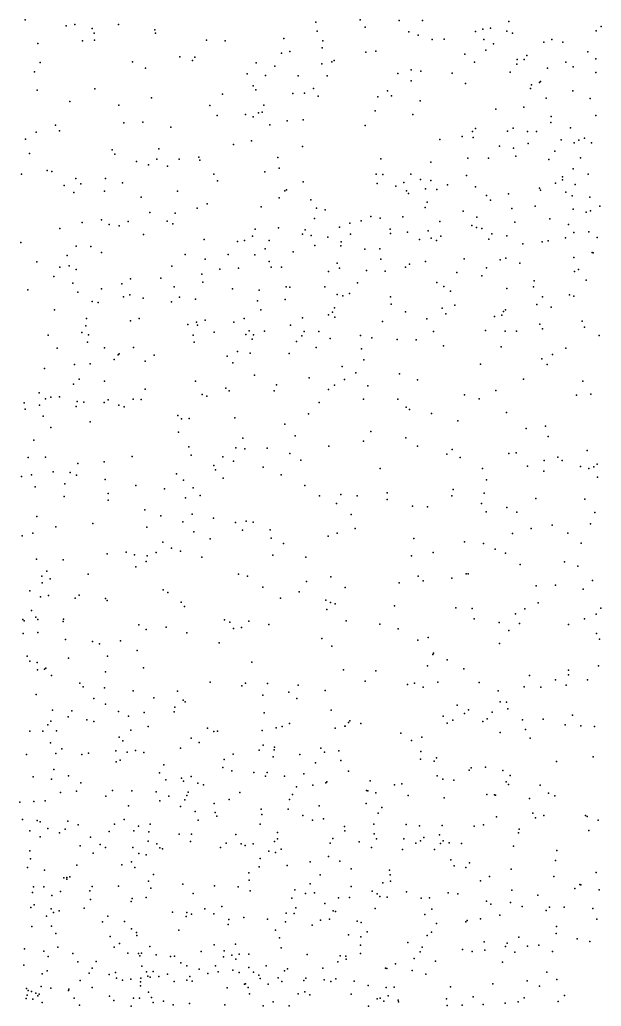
# Model space of a CAD drawing. Header units: metres. Extents: x -23.9 to 23.9, y -28.5 to 28.5.
# Drawn here: x -2.511 to -1.803, y -1.19 to 0.012 of the extents above; entities that cross this region are included whole.
import ezdxf

# ---------------------------------------------------------------- set-up
doc = ezdxf.new("R2010")
doc.units = ezdxf.units.M

msp = doc.modelspace()

# ---------------------------------------------------------------- linework, layer by layer
for p in [(-2.5043, 0.0118, 25.5189), (-2.4544, 0.0045, -11.4801), (-2.4439, 0.0059, 10.4759), (-2.4226, 0.0011, -5.3104), (-2.3906, 0.0059, 25.9005), (-2.1503, 0.0088, -25.3134), (-2.0964, 0.0118, 5.8514), (-2.0903, 0.0027, 23.9141), (-2.0489, 0.0109, 25.7758), (-2.0203, 0.0108, 5.4807), (-1.9468, 0.0004, -10.7071), (-1.9375, 0.0014, -5.2703), (-1.9153, 0.0098, 6.002), (-1.8026, 0.0034, -11.2966), (-2.4203, -0.0046, 27.0793), (-2.3462, -0.0007, 27.1294), (-2.3453, -0.0046, -11.5801), (-2.189, -0.011, 16.0121), (-2.1486, -0.0022, 25.3278), (-2.0368, -0.003, 5.9577), (-2.0256, -0.0072, -11.6362), (-1.9941, -0.012, -10.5881), (-1.9558, -0.0025, 25.5038), (-1.9175, -0.0021, 11.9233), (-1.9105, -0.0047, -10.8956), (-1.8087, -0.0016, 6.0402), (-2.4888, -0.0171, -10.3575), (-2.4342, -0.0139, 25.465), (-2.4196, -0.0132, -6.4028), (-2.2835, -0.0131, 25.8148), (-2.2608, -0.0139, 12.1417), (-2.1426, -0.0225, -10.4304), (-2.1417, -0.0138, 5.5454), (-2.0086, -0.0124, -6.4634), (-1.9457, -0.0122, 27.2347), (-1.9338, -0.0175, -11.5461), (-1.8725, -0.0156, -11.4839), (-1.863, -0.0123, -11.1427), (-1.8495, -0.0157, -11.4156), (-2.3159, -0.0335, 8.9826), (-2.2977, -0.0338, -5.2834), (-2.1919, -0.0289, 5.6629), (-2.182, -0.0267, 10.3504), (-2.0892, -0.0276, -11.6011), (-2.0772, -0.0266, 5.4422), (-1.9686, -0.0303, 6.0556), (-1.9431, -0.0251, -6.4355), (-1.8934, -0.0318, 10.5356), (-1.8191, -0.0274, 11.7462), (-1.8091, -0.036, -6.3662), (-2.4858, -0.0403, -24.0807), (-2.3735, -0.0394, -10.3432), (-2.3577, -0.0471, 25.3748), (-2.3006, -0.0378, -6.4343), (-2.2229, -0.0406, 23.9224), (-2.2003, -0.0447, 20.7323), (-2.143, -0.0419, 5.4789), (-2.1308, -0.0395, -5.2595), (-2.1277, -0.0379, -6.4628), (-1.9569, -0.04, 10.0251), (-1.9053, -0.0422, -11.0893), (-1.9049, -0.0367, -10.7642), (-1.8964, -0.0366, 6.0798), (-1.8682, -0.047, 11.8266), (-1.8459, -0.0398, 25.5801), (-1.837, -0.0456, 9.758), (-2.493, -0.0515, 13.4384), (-2.2339, -0.0541, 5.7254), (-2.2117, -0.0561, 25.3429), (-2.1717, -0.0566, -11.5937), (-2.1366, -0.0565, 5.9847), (-2.0503, -0.0537, 25.5305), (-2.034, -0.0492, -11.5276), (-2.0224, -0.0509, -10.5175), (-1.9841, -0.0531, 10.2549), (-1.9135, -0.0522, 23.9541), (-1.8092, -0.0526, 6.1135), (-2.2266, -0.0687, 27.166), (-2.1529, -0.0721, 25.4803), (-2.0343, -0.0628, 23.9206), (-1.9679, -0.066, 5.3103), (-1.8889, -0.0721, 25.9053), (-1.8876, -0.0674, -11.3041), (-1.8779, -0.0648, 9.8434), (-1.8764, -0.0636, 5.2946), (-2.4895, -0.074, -6.31), (-2.4192, -0.0724, 12.1449), (-2.3502, -0.0833, -6.3821), (-2.2639, -0.0788, 10.326), (-2.2233, -0.0737, 5.8787), (-2.1782, -0.0782, 12.0874), (-2.1641, -0.0775, 25.8529), (-2.1472, -0.0813, -11.5208), (-2.0748, -0.0821, 10.2064), (-2.0631, -0.0749, 5.3491), (-2.058, -0.0809, -6.4227), (-1.8697, -0.0838, 6.1529), (-1.8371, -0.075, -5.3665), (-1.8162, -0.084, -0.5579), (-2.4498, -0.0879, 25.8374), (-2.3902, -0.0923, -11.5472), (-2.2793, -0.0928, 5.6438), (-2.2136, -0.0924, 5.4773), (-2.0231, -0.0871, -11.4387), (-1.8968, -0.0946, -10.6643), (-2.2704, -0.105, 5.5426), (-2.2358, -0.1036, 25.414), (-2.2266, -0.1065, -10.3327), (-2.2201, -0.1017, -11.5377), (-2.2154, -0.1008, -6.4072), (-2.0779, -0.0992, 27.1964), (-2.032, -0.1036, -5.3186), (-1.9311, -0.0972, 10.1243), (-1.8637, -0.1059, -0.626), (-1.8092, -0.105, 27.1817), (-2.4672, -0.1167, 25.6146), (-2.3841, -0.1136, 10.3457), (-2.3608, -0.1131, 27.071), (-2.3268, -0.1189, -5.3552), (-2.2062, -0.1161, 5.4112), (-2.1853, -0.1112, 6.0232), (-2.1658, -0.1101, -5.3137), (-2.09, -0.1172, 25.888), (-1.864, -0.1132, 5.2303), (-1.8401, -0.12, 23.9773), (-2.4908, -0.1253, -6.2573), (-2.4625, -0.1237, 26.9786), (-1.972, -0.1304, -6.3737), (-1.9593, -0.1244, 11.9079), (-1.9587, -0.1317, -11.3158), (-1.9558, -0.1205, 27.1979), (-1.9169, -0.1238, -11.2393), (-1.9099, -0.1203, -0.4558), (-1.8926, -0.1243, 25.6791), (-1.8813, -0.1243, -0.3662), (-2.5037, -0.1338, 10.4029), (-2.2504, -0.1402, 5.9877), (-2.2287, -0.1356, -5.3408), (-2.1664, -0.1425, 25.5701), (-1.999, -0.1341, 10.2873), (-1.9266, -0.1421, -0.7039), (-1.8915, -0.139, -10.6014), (-1.8515, -0.1345, 9.8994), (-1.8354, -0.1381, 6.216), (-1.8299, -0.1348, -10.9605), (-1.8231, -0.1323, -10.8726), (-1.8146, -0.1381, -0.7969), (-2.4989, -0.151, -11.5021), (-2.3981, -0.1466, -10.2667), (-2.3949, -0.1521, -6.3095), (-2.3415, -0.1453, 5.701), (-2.2928, -0.1558, 27.102), (-2.1965, -0.1561, 5.3453), (-1.9094, -0.1448, 6.2118), (-1.9067, -0.1543, -6.3267), (-1.8593, -0.1481, -0.2776), (-2.3688, -0.1608, -5.4082), (-2.3539, -0.165, -11.5046), (-2.3438, -0.1579, 5.7744), (-2.331, -0.1667, 5.8761), (-2.3168, -0.1582, 25.8671), (-2.2914, -0.1592, -6.3507), (-2.0709, -0.1576, -6.3693), (-2.0103, -0.1616, -0.4814), (-1.9652, -0.1568, -5.3712), (-1.94, -0.1567, 25.9323), (-1.8666, -0.1585, -5.4214), (-1.8278, -0.1566, 5.1829), (-2.5088, -0.1765, -6.1793), (-2.4775, -0.1717, -5.5045), (-2.4719, -0.1731, -10.2558), (-2.2743, -0.1762, 5.4029), (-2.2122, -0.1733, 12.0563), (-2.1949, -0.169, -11.4619), (-2.0767, -0.1762, 6.1855), (-2.0685, -0.1769, -10.3747), (-2.0345, -0.1763, 27.168), (-1.9669, -0.1781, 25.7142), (-1.85, -0.1795, 10.0177), (-1.8367, -0.17, -11.0738), (-1.8186, -0.1763, -10.7434), (-2.4565, -0.19, 10.3388), (-2.4423, -0.1817, -6.2386), (-2.4365, -0.188, 25.7185), (-2.4065, -0.1815, 27.021), (-2.3857, -0.1867, 25.8104), (-2.2699, -0.1846, -10.2705), (-2.1656, -0.1858, -5.3767), (-2.0754, -0.1876, -5.3816), (-2.0527, -0.1909, -0.5832), (-2.0429, -0.1864, -11.3791), (-2.0228, -0.183, -0.3935), (-2.0103, -0.1842, 5.1987), (-1.9897, -0.1895, -0.7529), (-1.9556, -0.1919, -0.2651), (-1.8583, -0.1871, 11.6582), (-1.8497, -0.1831, -10.6502), (-1.8343, -0.1889, 17.5541), (-2.4451, -0.1988, 23.2284), (-2.4076, -0.197, 23.9624), (-2.3188, -0.197, 23.9308), (-2.188, -0.1966, 23.9077), (-2.1858, -0.1956, 27.1182), (-2.0398, -0.1967, -0.6845), (-2.0374, -0.1998, -6.3222), (-2.0166, -0.1941, 6.243), (-2.0027, -0.1951, -0.3212), (-1.9422, -0.2025, -5.4353), (-1.9156, -0.2001, 5.1654), (-1.8778, -0.1934, 6.2738), (-1.8766, -0.196, -0.8678), (-1.8456, -0.1981, -6.2341), (-1.8379, -0.2027, 25.7503), (-2.3628, -0.2043, -6.2581), (-2.2826, -0.2126, -6.2939), (-2.2168, -0.2163, 6.1118), (-2.195, -0.2051, 10.2477), (-2.1561, -0.2077, 25.6539), (-2.0147, -0.2103, 25.8789), (-1.9374, -0.2081, 11.8054), (-1.8832, -0.2154, -0.1739), (-1.8165, -0.2044, -25.0601), (-1.8044, -0.2151, -11.0216), (-2.3523, -0.2229, 5.9201), (-2.3215, -0.2238, 10.2653), (-2.2948, -0.2177, 25.5433), (-2.1492, -0.2179, 6.2265), (-2.139, -0.2196, 25.863), (-2.0832, -0.2279, -11.4264), (-2.0444, -0.2283, 6.5011), (-2.0169, -0.2171, 16.7624), (-1.9706, -0.2213, 6.4956), (-1.9117, -0.2182, 25.865), (-1.8368, -0.2191, 27.1255), (-1.8208, -0.2225, -0.1295), (-1.8158, -0.2209, 6.2951), (-2.4348, -0.2352, 12.0642), (-2.4112, -0.2319, -5.5302), (-2.4017, -0.2375, -6.189), (-2.3898, -0.2393, 5.5681), (-2.3789, -0.234, -10.2367), (-2.3314, -0.2335, 5.4312), (-2.3242, -0.2367, 6.0076), (-2.1519, -0.2303, -6.296), (-2.1086, -0.2362, -0.6259), (-2.0948, -0.2333, 25.7312), (-2.0717, -0.2301, -0.3538), (-1.9991, -0.2339, 6.311), (-1.9602, -0.2388, -6.2452), (-1.9541, -0.2288, 6.3935), (-1.9078, -0.2348, 6.5515), (-1.8654, -0.2308, -5.5203), (-1.8423, -0.2376, 6.5119), (-2.462, -0.2423, -10.2304), (-2.3602, -0.2498, 25.7101), (-2.2272, -0.252, -6.2492), (-2.224, -0.2432, 25.7357), (-2.1957, -0.2418, 5.2587), (-2.1666, -0.2496, 11.9823), (-2.163, -0.2443, -5.4481), (-2.1558, -0.251, 6.2957), (-2.1215, -0.241, 6.4035), (-2.1079, -0.2494, 27.1063), (-2.0595, -0.2433, 6.6183), (-2.0594, -0.2485, -0.7761), (-2.0387, -0.2469, -5.4644), (-2.0133, -0.2455, 11.8591), (-1.998, -0.2517, -0.8664), (-1.9547, -0.2412, -11.3295), (-1.9481, -0.2423, -10.448), (-1.9358, -0.249, -5.5052), (-1.9175, -0.2515, 6.6501), (-1.8359, -0.2474, -10.6195), (-1.8176, -0.2467, -11.1004), (-2.5096, -0.2595, -5.7687), (-2.442, -0.264, -11.5483), (-2.4243, -0.2643, -5.604), (-2.286, -0.2558, -10.24), (-2.2455, -0.2585, 18.2569), (-2.237, -0.2573, 25.618), (-2.207, -0.2571, 6.1814), (-2.1513, -0.2634, -0.4992), (-2.1354, -0.2532, 5.2045), (-2.1198, -0.2635, 6.6581), (-2.1195, -0.2589, -10.3043), (-2.0241, -0.2559, -10.3724), (-2.0098, -0.2542, 6.6679), (-2.0034, -0.2573, 27.1161), (-1.9395, -0.2555, -0.9144), (-1.8981, -0.2613, -11.2627), (-1.8747, -0.2586, 11.6037), (-1.8673, -0.2577, -0.9609), (-1.8461, -0.254, 5.1177), (-1.8077, -0.2534, -10.6893), (-2.453, -0.2755, -6.0492), (-2.4111, -0.2717, -6.1129), (-2.3095, -0.2741, 5.3499), (-2.2569, -0.2741, 5.2876), (-2.2244, -0.2745, 6.2934), (-2.2118, -0.2671, 6.5075), (-2.178, -0.2711, -11.4963), (-2.0906, -0.2675, -6.2384), (-2.0723, -0.2671, -22.0168), (-1.8138, -0.2717, 6.6643), (-1.8126, -0.2723, -5.6591), (-2.4899, -0.2832, 26.9923), (-2.4508, -0.2879, -5.699), (-2.3254, -0.2883, 12.0112), (-2.2848, -0.2798, -5.5248), (-2.207, -0.2829, 25.809), (-2.1243, -0.2847, -0.7501), (-2.0712, -0.28, 10.221), (-2.0361, -0.2861, 25.7873), (-2.0167, -0.2828, -6.2012), (-1.9694, -0.2794, 6.7468), (-1.9259, -0.2807, 5.1106), (-1.919, -0.2787, -6.1634), (-1.9019, -0.2849, -0.0889), (-1.8359, -0.278, -11.1799), (-2.4619, -0.2895, -5.9754), (-2.4419, -0.2924, 5.6807), (-2.289, -0.2982, 6.528), (-2.2671, -0.2922, 6.3862), (-2.2442, -0.2908, 6.6098), (-2.2046, -0.2894, 27.0583), (-2.192, -0.2897, 6.6669), (-2.1347, -0.2949, -5.5147), (-2.1214, -0.2909, 23.8917), (-2.0887, -0.2935, -11.4571), (-2.0657, -0.2945, -5.527), (-2.041, -0.2896, 5.1374), (-1.9786, -0.296, 10.2254), (-1.9481, -0.3001, 25.8038), (-1.9424, -0.2904, -5.5636), (-1.8352, -0.2947, 11.5083), (-1.8304, -0.2924, 6.7365), (-2.4693, -0.3011, 12.0135), (-2.4461, -0.3092, 5.7736), (-2.3865, -0.31, -5.68), (-2.3759, -0.304, 6.0013), (-2.339, -0.3031, -6.1081), (-2.2879, -0.3077, 6.1314), (-2.0996, -0.3086, -6.1801), (-2.003, -0.3083, 6.8034), (-1.8843, -0.3062, -1.0087), (-1.821, -0.3056, -5.761), (-2.5009, -0.3173, 10.3213), (-2.4399, -0.3202, 5.8569), (-2.4114, -0.3158, -10.207), (-2.3767, -0.3233, 5.4007), (-2.3227, -0.3135, 6.4586), (-2.2517, -0.3158, -6.139), (-2.2191, -0.3177, 11.9516), (-2.1865, -0.3137, -0.6504), (-2.1817, -0.3138, 6.7417), (-2.1393, -0.3135, -0.2861), (-2.1243, -0.3227, 11.8861), (-2.1094, -0.3216, 5.148), (-1.9943, -0.3133, -0.1145), (-1.9864, -0.3187, -0.9643), (-1.9176, -0.3156, -10.4505), (-1.885, -0.3137, 10.2554), (-1.8414, -0.3231, -10.558), (-2.4227, -0.3314, -11.5648), (-2.4152, -0.3328, 10.2665), (-2.3843, -0.3257, -5.9743), (-2.3606, -0.3273, 23.9358), (-2.3261, -0.3317, 6.3492), (-2.3164, -0.326, 6.5982), (-2.2968, -0.3285, 6.2532), (-2.2211, -0.3308, -5.614), (-2.1874, -0.3289, 5.1942), (-2.1173, -0.3245, 6.8029), (-2.0593, -0.3258, -5.5942), (-2.0583, -0.3348, -10.324), (-1.9808, -0.3357, -5.6483), (-1.881, -0.335, -5.9046), (-1.8742, -0.3257, -0.0378), (-1.8362, -0.3249, 25.9278), (-2.4685, -0.3415, 23.9844), (-2.217, -0.3416, -0.5759), (-2.1349, -0.3475, 10.5483), (-2.13, -0.3446, -11.4956), (-2.1275, -0.3391, -0.222), (-2.0409, -0.344, -6.0703), (-1.9963, -0.3394, -11.402), (-1.9919, -0.3463, 5.0911), (-1.9238, -0.3481, -11.3338), (-1.9216, -0.3437, -5.7689), (-1.9193, -0.3415, 23.9313), (-1.8638, -0.3383, 5.0755), (-2.4294, -0.3521, 5.4984), (-2.376, -0.3548, 6.4299), (-2.3654, -0.3522, 6.5426), (-2.3061, -0.3594, 14.0563), (-2.2954, -0.3566, 27.0541), (-2.2942, -0.3602, -5.7701), (-2.2848, -0.354, -10.2171), (-2.2502, -0.3565, 6.7761), (-2.2374, -0.3521, -6.042), (-2.1812, -0.3601, -10.2527), (-2.1664, -0.3515, -0.7824), (-2.127, -0.3505, -6.0799), (-2.069, -0.3556, -0.1469), (-2.0152, -0.3525, 11.6958), (-1.9326, -0.3497, 11.5997), (-1.8774, -0.3589, -10.4989), (-1.826, -0.3555, -11.195), (-2.476, -0.3724, -10.2025), (-2.4353, -0.369, 27.0419), (-2.4303, -0.3612, 17.8549), (-2.4272, -0.372, 5.9441), (-2.2995, -0.3725, 22.2751), (-2.2741, -0.3687, -5.9196), (-2.2354, -0.3717, 19.9126), (-2.2312, -0.3673, -0.4645), (-2.2262, -0.3722, -5.7846), (-2.2128, -0.3677, -0.7006), (-2.1645, -0.368, 6.8427), (-2.1467, -0.3679, -5.6953), (-2.0069, -0.3679, -5.9455), (-1.9437, -0.3668, -10.4101), (-1.9198, -0.3674, -1.038), (-1.9057, -0.3676, 6.8782), (-1.8741, -0.3648, -11.2663), (-1.8231, -0.3626, 6.8523), (-2.4283, -0.3809, -23.0781), (-2.2985, -0.3808, 5.2591), (-2.2279, -0.3774, -0.3938), (-2.1739, -0.3803, 23.9024), (-2.1672, -0.3733, -5.9862), (-2.1326, -0.3766, -0.8756), (-2.096, -0.3728, -5.9916), (-2.0822, -0.3758, -5.7713), (-2.0511, -0.3778, 27.0797), (-2.028, -0.378, 10.2089), (-1.8053, -0.3729, -10.622), (-2.4652, -0.3884, 5.5678), (-2.4075, -0.388, 6.3535), (-2.3909, -0.3962, -11.5685), (-2.3896, -0.395, -10.2005), (-2.3723, -0.3873, 5.3569), (-2.2458, -0.3924, -11.5427), (-2.2302, -0.3945, 10.2067), (-2.1825, -0.3948, 11.8243), (-2.1499, -0.3875, -5.8446), (-2.0947, -0.3889, 6.8997), (-1.9947, -0.3854, 6.9157), (-1.9246, -0.3866, -0.0155), (-1.862, -0.3958, 0.0171), (-1.8458, -0.3882, 11.5191), (-2.444, -0.4083, 11.894), (-2.425, -0.4074, 6.6266), (-2.3959, -0.4022, 6.0919), (-2.3579, -0.4039, 6.7305), (-2.3469, -0.3966, 11.894), (-2.2582, -0.3982, 23.914), (-2.2511, -0.406, 6.8443), (-2.0917, -0.4024, 23.9046), (-1.9497, -0.4078, -11.3707), (-1.875, -0.4011, -1.0811), (-1.8684, -0.408, 23.9572), (-2.4806, -0.4129, 5.7926), (-2.1181, -0.4106, -0.141), (-2.1015, -0.4184, -0.949), (-2.0482, -0.4196, -0.0659), (-2.4452, -0.4321, 5.4605), (-2.4384, -0.4261, 6.2944), (-2.4076, -0.4284, 6.2235), (-2.2968, -0.4286, -10.2072), (-2.225, -0.4213, 5.1818), (-2.1583, -0.4246, 6.9257), (-2.1153, -0.4266, 10.1936), (-2.0262, -0.4267, -20.886), (-1.8972, -0.4261, -10.4566), (-1.8249, -0.4283, 6.9409), (-2.4873, -0.4425, 6.4681), (-2.358, -0.4383, 27.0756), (-2.2887, -0.4446, -0.4975), (-2.2599, -0.4369, -0.3618), (-2.2556, -0.4404, 27.0817), (-2.2009, -0.4402, 11.7507), (-2.1981, -0.4331, -0.8426), (-2.1348, -0.4385, 27.0715), (-2.1276, -0.4333, 11.6917), (-2.0868, -0.4343, 6.9543), (-1.9309, -0.44, 19.3459), (-1.8155, -0.4441, 0.067), (-2.5053, -0.455, 10.3043), (-2.4796, -0.45, 24.0078), (-2.4728, -0.4481, 18.4622), (-2.4623, -0.4477, -11.5763), (-2.4408, -0.4533, 5.9903), (-2.4328, -0.4539, 6.7182), (-2.4079, -0.4546, 6.1399), (-2.4032, -0.4511, 5.3638), (-2.3728, -0.4504, 10.2376), (-2.363, -0.4509, 5.3065), (-2.2831, -0.4468, -0.625), (-2.1463, -0.4545, 20.5089), (-2.0923, -0.4504, -24.2886), (-2.0504, -0.4503, -11.456), (-1.9691, -0.445, 23.9257), (-1.9512, -0.4498, 0.0184), (-1.8327, -0.4456, -10.5451), (-2.5043, -0.4626, 5.7254), (-2.4869, -0.4575, 6.5749), (-2.4419, -0.4593, 27.0712), (-2.39, -0.4579, 6.7891), (-2.3838, -0.4596, 11.8106), (-2.159, -0.4684, 5.1194), (-2.04, -0.4603, 27.0411), (-2.0361, -0.463, 11.5923), (-2.0092, -0.4678, 6.9959), (-1.9181, -0.4665, 6.9904), (-2.4821, -0.4709, 11.7885), (-2.4249, -0.4778, -10.1921), (-2.3183, -0.4703, 6.8733), (-2.3137, -0.4742, -11.5646), (-2.3043, -0.474, 5.2265), (-2.2489, -0.4732, -0.7811), (-1.9771, -0.4769, -1.0865), (-2.4731, -0.4849, 5.5047), (-2.3176, -0.4905, 23.9478), (-2.1881, -0.4807, 23.9211), (-2.0833, -0.4899, 23.9233), (-1.8941, -0.486, -11.3081), (-1.8705, -0.4831, 9.708), (-2.4936, -0.5004, 11.7013), (-2.2391, -0.4977, 6.9526), (-2.1755, -0.495, -11.521), (-2.0921, -0.5015, -10.2893), (-2.0405, -0.4975, -1.0505), (-1.8673, -0.496, -10.5013), (-2.3047, -0.5086, -0.4183), (-2.2478, -0.5096, -10.2241), (-2.2365, -0.5107, 11.6272), (-2.2096, -0.5102, 5.1486), (-2.1817, -0.5164, -0.1411), (-2.1344, -0.5075, -0.0826), (-2.0264, -0.5076, 5.058), (-1.9841, -0.5115, -10.366), (-1.9153, -0.5165, -1.1279), (-1.9062, -0.5156, 5.0322), (-1.8199, -0.5128, 24.0058), (-2.5005, -0.5215, 5.5993), (-2.4794, -0.5211, 6.2106), (-2.4401, -0.5287, -26.7704), (-2.4079, -0.5267, 5.3527), (-2.3739, -0.5203, 6.8677), (-2.3022, -0.5188, -0.6894), (-2.2634, -0.5207, -0.2724), (-2.2505, -0.5261, -0.8301), (-2.1683, -0.5248, 7.0026), (-1.9908, -0.5175, -23.2903), (-1.9744, -0.5214, -11.393), (-1.872, -0.525, 7.0246), (-1.8554, -0.5209, 23.5075), (-1.8504, -0.5252, -11.2373), (-2.4699, -0.539, -10.2015), (-2.4492, -0.5397, 10.4576), (-2.2744, -0.5313, -27.9007), (-2.2722, -0.5366, -11.5501), (-2.2145, -0.5332, 27.0914), (-2.0717, -0.5347, 7.0335), (-1.9474, -0.5348, 0.0567), (-1.8926, -0.532, 11.5242), (-1.8725, -0.5382, 18.84), (-1.8277, -0.5323, -10.5658), (-1.8179, -0.5347, 5.022), (-1.8115, -0.5329, -1.1689), (-1.8074, -0.5297, 0.1027), (-2.5086, -0.5445, 11.5383), (-2.4965, -0.5426, 5.8651), (-2.4415, -0.543, 6.8205), (-2.4068, -0.5484, 11.5975), (-2.3199, -0.5415, -0.6184), (-2.3115, -0.549, 5.2227), (-2.2629, -0.5466, 10.2135), (-2.1926, -0.5425, -0.9253), (-1.9425, -0.5486, 7.0513), (-1.807, -0.5454, 22.3774), (-2.4922, -0.5572, -11.5627), (-2.456, -0.5537, 5.4333), (-2.3693, -0.5557, -11.5616), (-2.3347, -0.5597, -0.5454), (-2.2996, -0.5583, 11.5906), (-2.1638, -0.5554, -10.2592), (-2.0634, -0.5643, -1.0624), (-1.9829, -0.5604, 11.5534), (-1.9454, -0.5647, -10.4111), (-2.4567, -0.5689, 6.033), (-2.4033, -0.5654, 10.2605), (-2.403, -0.5736, -10.2053), (-2.3091, -0.5704, 23.9733), (-2.291, -0.5676, -10.2174), (-2.1458, -0.5683, 5.0965), (-2.1198, -0.5667, -11.4893), (-2.0997, -0.5683, -0.0273), (-2.0635, -0.5725, -10.3195), (-1.9844, -0.568, 10.2177), (-1.8823, -0.5715, 24.0023), (-1.8228, -0.5721, 10.2751), (-2.3586, -0.585, 9.6192), (-2.1249, -0.5775, 23.9492), (-2.0324, -0.5807, 0.0252), (-2.0144, -0.5814, 5.0453), (-1.9484, -0.5775, 10.1518), (-1.9426, -0.5876, 5.0281), (-1.9178, -0.5824, -1.1523), (-1.9055, -0.5879, 0.093), (-1.8104, -0.5884, 26.9173), (-2.49, -0.5933, 24.0734), (-2.3391, -0.5923, -0.4589), (-2.3123, -0.5998, -11.5501), (-2.3008, -0.5903, -0.3005), (-2.275, -0.5955, 5.1819), (-2.2481, -0.6007, -0.1855), (-2.2349, -0.5989, 7.0272), (-2.2266, -0.6002, -11.5266), (-2.1071, -0.591, 27.0801), (-2.4669, -0.6058, 5.9702), (-2.4216, -0.602, 6.9016), (-2.3559, -0.6065, 17.0165), (-2.2988, -0.6118, 22.7191), (-2.2395, -0.6098, 20.1779), (-2.2059, -0.6094, -0.9454), (-2.1025, -0.608, 10.2087), (-1.8878, -0.608, -11.2735), (-1.8624, -0.6038, 7.0781), (-1.8158, -0.6024, 11.4846), (-2.5077, -0.6167, 5.5724), (-2.495, -0.6137, 11.4478), (-2.3367, -0.6246, -0.3776), (-2.2787, -0.6205, -0.8436), (-2.2048, -0.6199, -0.1166), (-2.1352, -0.6174, -10.2793), (-2.1242, -0.6138, 11.5607), (-2.0308, -0.6202, 7.093), (-1.9693, -0.6241, 23.9927), (-1.9109, -0.6141, 14.2254), (-1.8434, -0.6136, -20.2738), (-2.3811, -0.6369, 27.0936), (-2.3258, -0.6317, 6.9933), (-2.3151, -0.6355, -0.7523), (-2.1894, -0.6263, 5.1002), (-1.946, -0.626, 27.0151), (-1.9318, -0.6332, 10.2484), (-1.8272, -0.6258, -10.6007), (-2.4905, -0.6453, 6.8415), (-2.4578, -0.646, 5.3525), (-2.4043, -0.6386, 5.2813), (-2.3711, -0.6401, 14.2696), (-2.357, -0.6483, -0.5256), (-2.3555, -0.6412, 5.2205), (-2.3445, -0.6373, -0.6385), (-2.289, -0.643, -0.2373), (-2.2027, -0.6406, 27.095), (-2.1623, -0.6429, -11.4901), (-2.0337, -0.6414, 27.0527), (-2.0073, -0.637, 0.0584), (-1.9192, -0.6379, 15.5016), (-1.8473, -0.6484, 0.1259), (-2.4776, -0.6599, -11.5405), (-2.3693, -0.6548, -11.5395), (-1.9015, -0.6517, -1.1727), (-1.8313, -0.6538, -1.1977), (-2.484, -0.6661, -5.3901), (-2.4737, -0.6691, 5.9322), (-2.4275, -0.6637, 10.2965), (-2.2444, -0.6635, 7.0527), (-2.2336, -0.6658, -10.261), (-2.1616, -0.6726, -0.0534), (-2.132, -0.6669, -1.041), (-2.0255, -0.6658, -11.3937), (-2.0194, -0.6718, 10.2405), (-1.9847, -0.6686, 7.1155), (-1.967, -0.6632, 5.028), (-1.9646, -0.6632, 10.7984), (-1.8131, -0.6714, 5.0213), (-2.4986, -0.6839, -5.235), (-2.4833, -0.6742, 27.0664), (-2.336, -0.6825, -10.2429), (-2.2148, -0.6795, 18.8746), (-2.1144, -0.68, 5.03), (-2.0488, -0.6742, 24.0135), (-1.882, -0.6777, -11.2248), (-1.8582, -0.6768, 24.0764), (-1.8246, -0.682, -11.1048), (-2.4857, -0.6912, 6.0532), (-2.4758, -0.6897, -5.4751), (-2.4433, -0.6926, 24.1071), (-2.4386, -0.6893, 5.223), (-2.4065, -0.6933, 11.4687), (-2.4044, -0.6955, 5.1471), (-2.3305, -0.6859, 5.1312), (-2.1934, -0.6927, 5.0392), (-2.1707, -0.6852, 10.2368), (-2.1381, -0.6952, 27.0815), (-2.4965, -0.7079, 5.8409), (-2.3141, -0.6978, -0.2892), (-2.3103, -0.7029, -11.5155), (-2.1367, -0.7066, 11.5283), (-2.1325, -0.698, -11.4554), (-2.1265, -0.6995, -10.3178), (-2.0543, -0.7021, -1.1006), (-1.9798, -0.7047, 27.0259), (-1.96, -0.7055, 24.0535), (-1.8956, -0.7056, -10.5409), (-1.8795, -0.6986, 10.2926), (-1.8033, -0.705, -10.7756), (-2.507, -0.7186, 5.3058), (-2.5055, -0.7205, -5.1556), (-2.4912, -0.716, 6.883), (-2.4889, -0.7187, 5.1682), (-2.4576, -0.7185, -5.3209), (-2.2614, -0.719, 24.0519), (-2.2317, -0.7209, -0.1339), (-2.1133, -0.7205, -0.0035), (-1.9575, -0.718, -11.305), (-1.9071, -0.712, 7.1231), (-1.8231, -0.7178, 11.4442), (-1.8089, -0.7122, -11.0187), (-2.458, -0.7214, -10.2475), (-2.3656, -0.7254, -0.5259), (-2.3568, -0.731, -0.442), (-2.3325, -0.7282, 5.0086), (-2.2551, -0.7219, -0.8984), (-2.2505, -0.7298, -11.4906), (-2.2406, -0.7286, 5), (-2.2076, -0.7247, 7.0909), (-2.0724, -0.7245, -10.3668), (-2.05, -0.7301, 11.5111), (-1.9271, -0.7226, -1.172), (-1.9153, -0.7321, 26.9783), (-1.9021, -0.7238, 5.0282), (-1.8424, -0.7248, -10.6625), (-2.5067, -0.7359, 5.0944), (-2.4888, -0.7345, 10.7628), (-2.4549, -0.743, -5.5674), (-2.3882, -0.7447, 27.0805), (-2.3072, -0.7352, -0.8083), (-2.1429, -0.7419, -1.041), (-2.0261, -0.744, 5.0162), (-2.0135, -0.7406, 0.0691), (-1.8084, -0.7358, -10.9446), (-1.8048, -0.7426, -1.221), (-2.4223, -0.7454, 10.3278), (-2.4135, -0.7485, 4.9805), (-2.3676, -0.7566, -10.2655), (-2.2679, -0.7473, 27.0904), (-2.1307, -0.7511, 4.9613), (-1.9265, -0.748, 11.4752), (-2.5016, -0.7635, 5.7475), (-2.4516, -0.7657, 25.6392), (-2.4041, -0.7633, -11.5048), (-2.0076, -0.7615, -10.4314), (-2.0068, -0.7596, -11.3379), (-1.9902, -0.7678, -27.21), (-2.4984, -0.7697, -5.7114), (-2.4896, -0.7711, 11.3824), (-2.489, -0.7801, 10.3926), (-2.4807, -0.7791, -11.494), (-2.479, -0.7782, 24.2269), (-2.3599, -0.7777, -0.6101), (-2.228, -0.7707, 11.4925), (-2.1166, -0.7802, 24.0834), (-2.0141, -0.7751, 10.2822), (-1.9698, -0.7789, 7.1495), (-1.8423, -0.7804, 10.347), (-1.806, -0.7753, 26.8851), (-2.472, -0.787, 6.9376), (-2.4062, -0.7825, 11.4261), (-2.0772, -0.7812, -1.0903), (-1.8901, -0.7869, -11.1425), (-1.8582, -0.7924, -11.0553), (-1.8423, -0.7861, -10.7586), (-1.8193, -0.7924, 0.1442), (-2.4376, -0.7964, 4.9011), (-2.4337, -0.8007, -5.2228), (-2.4076, -0.8021, -5.4289), (-2.2789, -0.7952, 4.8709), (-2.2403, -0.7994, -0.1458), (-2.2358, -0.7965, -10.3217), (-2.2091, -0.7969, -11.4359), (-2.1717, -0.7987, -0.0561), (-2.0901, -0.7939, -10.3937), (-2.0384, -0.7979, 7.1459), (-2.0302, -0.7963, 27.0246), (-2.0195, -0.801, 24.1185), (-2.0015, -0.7951, 4.9727), (-1.9514, -0.7954, -11.2371), (-1.8964, -0.8007, -1.1827), (-1.8763, -0.8013, -10.6845), (-1.8452, -0.7987, -10.9683), (-2.4907, -0.8103, 5.9417), (-2.4206, -0.8151, 6.9886), (-2.3728, -0.8055, 24.1834), (-2.3475, -0.8143, -0.3823), (-2.3187, -0.8059, -10.3036), (-2.3118, -0.8171, 14.6547), (-2.2148, -0.8108, 24.1242), (-2.1832, -0.8073, -0.9968), (-2.1733, -0.8151, 27.059), (-2.1388, -0.8054, -11.3999), (-1.928, -0.8058, 24.1603), (-2.4063, -0.8219, -10.3021), (-2.3221, -0.8257, 10.3385), (-2.3094, -0.8189, 7.0669), (-1.978, -0.8231, -1.1511), (-1.9642, -0.829, 0.6937), (-1.9256, -0.819, -10.598), (-1.9179, -0.8196, 0.1097), (-1.9164, -0.8274, 5.0078), (-2.4707, -0.8292, 24.2934), (-2.4517, -0.8373, 3.6488), (-2.4473, -0.8299, 3.7494), (-2.4292, -0.841, 10.3953), (-2.3905, -0.8308, 4.8413), (-2.3784, -0.8366, 3.6961), (-2.3592, -0.832, -0.5615), (-2.3226, -0.8314, -0.7499), (-2.213, -0.8326, 10.3171), (-2.1316, -0.8293, -1.0452), (-1.9953, -0.8364, 9.8722), (-1.9692, -0.8332, 11.4369), (-1.9415, -0.8396, 0.7647), (-1.9353, -0.8316, -11.1723), (-1.8987, -0.841, 10.3665), (-1.8734, -0.8401, -10.8044), (-1.8375, -0.8352, 5.0158), (-2.4767, -0.8472, -10.3214), (-2.4731, -0.8425, 5.8395), (-2.4207, -0.8431, 3.8636), (-2.3543, -0.8493, -0.4767), (-2.2822, -0.851, 3.7923), (-2.1987, -0.8507, -10.3755), (-2.1912, -0.8491, 11.4433), (-2.1824, -0.8453, 4.8192), (-2.1266, -0.8513, -0.0201), (-2.1148, -0.8489, 10.3191), (-2.1145, -0.8486, 0.624), (-2.1103, -0.8443, 4.8437), (-2.1087, -0.8424, 7.143), (-2.0952, -0.8455, 0.7386), (-1.9904, -0.8449, 4.9141), (-1.9835, -0.8414, 0.5557), (-1.9467, -0.8431, 26.9625), (-1.8949, -0.8528, 0.5354), (-1.8467, -0.847, 0.7357), (-1.8274, -0.8482, 11.3656), (-1.8109, -0.849, 24.3074), (-2.4985, -0.855, 6.0207), (-2.4826, -0.8548, 4.8438), (-2.466, -0.8544, 27.0291), (-2.3896, -0.8622, 24.2724), (-2.3757, -0.8536, 3.568), (-2.3022, -0.8632, 4.782), (-2.2743, -0.8554, 11.4267), (-2.2698, -0.8548, 3.6727), (-2.2157, -0.8539, 7.1122), (-2.0466, -0.8571, 24.1888), (-2.021, -0.8622, -10.5187), (-1.9259, -0.8565, 0.8571), (-1.8892, -0.8632, -10.9617), (-2.4732, -0.869, -11.4326), (-2.4596, -0.8765, 3.9682), (-2.3854, -0.8666, -5.3761), (-2.3151, -0.8756, 3.9338), (-2.2923, -0.8686, -0.8226), (-2.2142, -0.8717, -0.9421), (-2.2004, -0.8743, 0.7429), (-2.1442, -0.8757, 0.5043), (-2.0338, -0.8663, 4.8588), (-2.5026, -0.8832, 6.9189), (-2.4669, -0.8821, 10.4595), (-2.4351, -0.8831, -5.6717), (-2.4272, -0.8816, -5.1603), (-2.3937, -0.8787, -5.2667), (-2.3798, -0.8802, 3.9684), (-2.37, -0.8782, 11.372), (-2.3596, -0.8809, 3.4955), (-2.2508, -0.8828, 27.0442), (-2.2192, -0.8778, 3.8318), (-2.2022, -0.886, 3.6095), (-2.2009, -0.8775, 3.6852), (-2.1696, -0.8831, -0.9992), (-2.1397, -0.8805, 0.8838), (-2.122, -0.8788, -11.3345), (-2.0227, -0.889, -1.1127), (-2.0225, -0.8795, 26.988), (-2.0033, -0.8873, 0.0609), (-1.8124, -0.8859, 7.1404), (-2.3935, -0.8922, 4.7665), (-2.3886, -0.8902, -5.5332), (-2.3354, -0.8959, 10.3941), (-2.2633, -0.8992, 0.6056), (-2.2617, -0.8895, 3.5188), (-2.1505, -0.8933, 27.0284), (-2.1199, -0.8906, 4.7793), (-2.0059, -0.8914, 0.9651), (-1.961, -0.8993, -10.6515), (-1.9435, -0.8986, -11.0799), (-1.8573, -0.8919, -1.1859), (-2.4946, -0.9105, -5.02), (-2.4691, -0.9016, 5.9308), (-2.4516, -0.9091, 3.4073), (-2.3404, -0.9056, -11.3986), (-2.3136, -0.912, -0.748), (-2.3022, -0.9102, 24.2965), (-2.2524, -0.9033, -0.1847), (-2.2259, -0.9052, -11.3651), (-2.2114, -0.9095, 0.4767), (-2.2094, -0.9052, 0.8835), (-2.1882, -0.9095, 4.747), (-2.165, -0.9067, -10.4333), (-2.1103, -0.9036, 0.4059), (-2.0026, -0.9092, -11.1818), (-1.9955, -0.9132, 24.28), (-1.9635, -0.9025, 7.1627), (-1.9223, -0.9027, 0.3833), (-1.9137, -0.9089, -10.9112), (-2.4722, -0.9134, 5.7993), (-2.4362, -0.9179, 5.8671), (-2.3327, -0.914, 4.7359), (-2.3113, -0.9158, 0.6646), (-2.2941, -0.9182, -10.3872), (-2.2869, -0.9203, 4.0419), (-2.1736, -0.9228, -0.08), (-2.1539, -0.9207, 3.5418), (-2.1379, -0.9176, 10.3668), (-2.1367, -0.9165, 11.4032), (-2.0841, -0.9155, -1.0653), (-2.0544, -0.9203, 0.3578), (-2.0454, -0.919, 7.1576), (-1.982, -0.9144, 25.8001), (-1.9185, -0.9167, 24.3543), (-1.9154, -0.9197, 10.4188), (-1.8769, -0.9206, 1.0071), (-2.4611, -0.9294, 24.4374), (-2.4415, -0.9277, 6.9845), (-2.4059, -0.9341, -5.6272), (-2.398, -0.927, 4.0743), (-2.3741, -0.9274, -10.3847), (-2.3445, -0.9285, 9.8396), (-2.3293, -0.934, 0.7441), (-2.3072, -0.933, -0.3195), (-2.3056, -0.9292, 3.4008), (-2.2426, -0.9296, 7.1077), (-2.1788, -0.9318, 25.7839), (-2.0884, -0.9271, 3.7029), (-2.0869, -0.9275, -11.2456), (-2.0772, -0.9299, 1.0215), (-2.0376, -0.933, 10.395), (-1.994, -0.9359, 11.3645), (-1.9418, -0.932, -10.8145), (-1.9326, -0.9324, 4.8545), (-1.9314, -0.9328, -1.15), (-1.89, -0.9367, 25.8077), (-1.8668, -0.9303, 11.3094), (-1.8591, -0.9334, 26.8488), (-2.5108, -0.9411, 11.1961), (-2.4935, -0.9405, 4.7574), (-2.4797, -0.9398, -5.7742), (-2.3785, -0.9456, 11.2995), (-2.34, -0.9397, -0.5687), (-2.3152, -0.9464, 0.8589), (-2.3096, -0.9386, 0.5209), (-2.2741, -0.943, 25.6454), (-2.2556, -0.9381, -0.8597), (-2.1823, -0.9379, 0.9918), (-2.1461, -0.9456, 7.1397), (-2.0891, -0.943, -10.5422), (-2.0697, -0.9477, 24.316), (-2.2971, -0.9527, 25.8123), (-2.2727, -0.9539, -0.2476), (-2.2706, -0.9582, 0.4153), (-2.2168, -0.9497, 27.0056), (-2.2161, -0.9563, 4.0532), (-2.184, -0.9498, -11.2912), (-2.1661, -0.9575, 3.4395), (-2.0743, -0.9547, 4.7463), (-1.9302, -0.9591, 0.1754), (-1.8859, -0.9547, 0.312), (-1.8828, -0.9603, 10.49), (-1.8726, -0.9574, 4.8894), (-1.8219, -0.9576, 24.5905), (-1.8199, -0.9589, 1.0477), (-2.5074, -0.9624, 25.8005), (-2.4895, -0.9637, 5.9969), (-2.486, -0.9652, -11.3479), (-2.4766, -0.9732, 6.9428), (-2.4524, -0.9646, -10.4153), (-2.4398, -0.9687, 3.318), (-2.3953, -0.9681, -5.1993), (-2.3836, -0.9622, 25.8314), (-2.3663, -0.9706, -5.343), (-2.352, -0.9682, 3.3352), (-2.2937, -0.9633, 11.3262), (-2.218, -0.9679, 0.3562), (-2.1542, -0.9631, 24.3067), (-2.1408, -0.9614, 4.0039), (-2.1151, -0.971, 25.7396), (-2.0794, -0.9682, 0.2942), (-2.04, -0.9686, 3.8096), (-2.0241, -0.9702, -11.0817), (-1.9963, -0.9697, 24.4161), (-1.9573, -0.9705, 0.2745), (-1.9459, -0.969, 26.8915), (-1.8063, -0.9631, 26.7588), (-2.4987, -0.9761, 5.8296), (-2.4858, -0.9835, -5.0162), (-2.4624, -0.9787, 5.9264), (-2.4553, -0.9742, 4.1459), (-2.4247, -0.984, 4.7005), (-2.402, -0.9771, 0.6918), (-2.3719, -0.9762, 10.5072), (-2.3537, -0.9775, 26.9858), (-2.3167, -0.9801, -0.4182), (-2.3015, -0.9801, -0.7148), (-2.2477, -0.9808, 1.0149), (-2.1967, -0.9781, -0.9205), (-2.1149, -0.976, 26.9682), (-2.079, -0.9798, 3.9502), (-2.0188, -0.9845, 7.1532), (-1.9997, -0.981, -10.9729), (-1.9032, -0.9785, 25.9084), (-1.9026, -0.9741, -21.9972), (-1.8177, -0.9757, 4.9295), (-2.4374, -0.9945, 10.5724), (-2.4128, -0.9929, -5.6662), (-2.4063, -0.9965, 0.804), (-2.3732, -0.9965, -10.4652), (-2.3543, -0.9886, 4.1535), (-2.344, -0.9921, 0.9213), (-2.3402, -0.9969, 0.4311), (-2.303, -0.9891, 4.6792), (-2.2663, -0.9964, -11.2748), (-2.2596, -0.9911, -10.4902), (-2.2412, -0.9919, 10.4686), (-2.2364, -0.9942, 4.1192), (-2.2265, -0.9919, 25.8458), (-2.2007, -0.989, 11.3128), (-2.197, -0.9858, 3.3751), (-2.1328, -0.9914, 4.6966), (-2.1294, -0.9857, 25.8554), (-2.0975, -0.9896, 1.1026), (-2.0825, -0.9965, 3.4632), (-2.0765, -0.9859, -11.133), (-2.0429, -0.9858, 3.5563), (-2.0286, -0.9914, 26.9212), (-2.0228, -0.9882, -10.7357), (-1.9984, -0.9918, 3.6897), (-1.995, -0.9884, -10.8692), (-1.9878, -0.9909, 24.5413), (-1.9728, -0.9918, 22.8893), (-1.9095, -0.995, 4.815), (-2.4984, -1.0005, 3.2847), (-2.4212, -1.0035, 0.589), (-2.3659, -1.0037, 24.3405), (-2.357, -1.0055, -5.4181), (-2.3371, -0.9983, 7.0489), (-2.2074, -1.0008, 25.7289), (-2.1993, -1.0024, -10.5417), (-2.1925, -0.9986, 1.0726), (-2.1348, -1.0076, -10.5916), (-2.0445, -0.9989, 11.295), (-2.0058, -0.999, 10.482), (-1.8566, -1.0002, 1.117), (-2.5013, -1.0209, 24.3444), (-2.4976, -1.0104, 10.708), (-2.4412, -1.0182, -10.4793), (-2.3865, -1.0178, 3.2619), (-2.3745, -1.0138, 25.7621), (-2.3708, -1.021, -5.5558), (-2.2193, -1.02, 4.6642), (-2.2179, -1.0101, -0.194), (-2.1853, -1.0183, -23.1172), (-2.1573, -1.0138, -11.1843), (-2.121, -1.0132, 10.4782), (-1.9856, -1.0116, 3.6156), (-1.9818, -1.0189, 3.8751), (-1.9675, -1.0207, 3.796), (-1.9632, -1.015, 1.1549), (-1.8583, -1.0125, 15.9513), (-2.4806, -1.0242, -11.2676), (-2.4534, -1.0329, 11.0811), (-2.4496, -1.0324, 26.9297), (-2.3481, -1.0292, 10.5686), (-2.2319, -1.0273, -0.8414), (-2.1448, -1.0299, 0.2264), (-2.107, -1.0226, -1.0023), (-2.0606, -1.024, -10.7992), (-2.0596, -1.0298, 0.2099), (-1.9389, -1.0317, 10.5578), (-1.9123, -1.0227, 7.1458), (-1.8602, -1.0319, 25.7523), (-1.8089, -1.0268, 0.2257), (-2.4941, -1.0446, 4.2228), (-2.4815, -1.0443, 10.9491), (-2.4571, -1.0335, 0.7699), (-2.4534, -1.035, -5.7563), (-2.4224, -1.0442, 10.6714), (-2.3904, -1.0437, -5.1889), (-2.3539, -1.0375, -11.2406), (-2.3123, -1.0412, 1.0476), (-2.2735, -1.0433, 11.2199), (-2.2448, -1.0444, -0.2699), (-2.2314, -1.0362, -11.1976), (-2.1573, -1.0408, -11.1183), (-2.1071, -1.044, -11.0432), (-2.0686, -1.0395, -10.8677), (-2.0594, -1.0375, 4.0441), (-1.9498, -1.0371, 25.9876), (-1.8287, -1.0415, 26.1173), (-1.8275, -1.0418, 10.6781), (-2.4952, -1.0514, -4.9885), (-2.4717, -1.055, 0.5531), (-2.461, -1.0501, 0.8436), (-2.4253, -1.0491, 0.4548), (-2.3512, -1.0462, -10.5409), (-2.2997, -1.0525, -0.5739), (-2.2301, -1.0494, -10.5987), (-2.1756, -1.0481, 3.3028), (-2.1628, -1.0526, 7.1214), (-2.1519, -1.0517, 25.6446), (-2.1091, -1.0574, 1.1805), (-2.0817, -1.0496, 24.5598), (-2.0755, -1.0531, 3.3777), (-2.0721, -1.056, 4.6759), (-2.0632, -1.0568, 25.6666), (-2.0399, -1.0505, -0.026), (-1.9891, -1.0517, 24.6594), (-1.9773, -1.0529, 3.9472), (-1.9116, -1.0485, 11.1584), (-1.8798, -1.0545, 24.6471), (-1.8346, -1.0463, 26.7081), (-1.8053, -1.0481, -1.1537), (-2.4932, -1.0665, -10.5044), (-2.4248, -1.0598, -10.5452), (-2.3749, -1.0624, 4.2403), (-2.3737, -1.0588, 1.0102), (-2.357, -1.0576, 11.1299), (-2.2646, -1.0685, -0.7214), (-2.1794, -1.0584, -10.6711), (-2.1391, -1.0646, 4.1577), (-2.1228, -1.0577, -10.7321), (-2.0218, -1.0582, 10.5635), (-2.0116, -1.0579, -1.0568), (-1.9423, -1.0618, 4.7368), (-1.9372, -1.0655, 0.029), (-1.913, -1.0633, 26.7728), (-1.8991, -1.0682, -1.1083), (-1.8657, -1.069, 4.7886), (-1.8477, -1.0693, 11.0423), (-2.4971, -1.0697, 24.2588), (-2.4782, -1.08, -11.1849), (-2.4726, -1.0713, 5.972), (-2.4695, -1.0758, 3.2047), (-2.4628, -1.0738, 4.6528), (-2.4325, -1.0705, 0.9486), (-2.4034, -1.0802, 24.2376), (-2.3247, -1.0752, -11.1708), (-2.3082, -1.0806, 26.9159), (-2.3072, -1.0757, 3.2187), (-2.3015, -1.0777, 0.2663), (-2.2855, -1.0711, 4.6247), (-2.2743, -1.0773, -0.3881), (-2.1862, -1.0763, -0.8716), (-2.1764, -1.0767, 1.1736), (-2.1746, -1.0698, 24.3841), (-2.129, -1.0738, -10.9432), (-2.1264, -1.0744, 10.5675), (-2.0778, -1.0707, 11.1975), (-2.0174, -1.078, 26.8421), (-2.0091, -1.0716, 3.421), (-1.926, -1.0791, 10.6757), (-1.8696, -1.0733, 1.1971), (-1.813, -1.0707, 10.8553), (-2.4961, -1.0929, 6.0529), (-2.472, -1.0925, 6.9201), (-2.4101, -1.087, -5.1325), (-2.3831, -1.0867, 11.0021), (-2.2569, -1.0904, 10.6457), (-2.256, -1.0844, 24.2726), (-2.2378, -1.0818, 4.2215), (-2.209, -1.0839, 16.1237), (-2.1873, -1.0871, -10.7426), (-2.1546, -1.091, 11.156), (-2.1444, -1.085, -10.8646), (-2.1336, -1.0836, 14.7875), (-2.0999, -1.0864, 3.3154), (-2.0948, -1.0878, 7.1275), (-2.0034, -1.0892, 0.1408), (-1.9676, -1.0872, 1.2212), (-1.9658, -1.0855, 3.4766), (-1.9497, -1.0832, 25.71), (-1.8572, -1.0926, 0.0964), (-1.8079, -1.0839, 26.5786), (-2.4667, -1.1014, 5.8611), (-2.4005, -1.1048, 6.9786), (-2.3745, -1.0956, 10.8149), (-2.3685, -1.1001, -5.5456), (-2.3682, -1.1037, -5.2689), (-2.317, -1.0972, 10.7072), (-2.1995, -1.0974, 3.243), (-2.1106, -1.1029, 10.6457), (-2.0952, -1.1053, -0.9539), (-2.0878, -1.0993, -25.8398), (-2.0148, -1.1038, 4.0762), (-2.0094, -1.0995, 26.015), (-1.8574, -1.1012, 26.1908), (-2.3894, -1.1136, 25.8247), (-2.3524, -1.1169, 4.6165), (-2.2742, -1.1149, -11.036), (-2.2479, -1.1143, -10.768), (-2.1946, -1.1067, 0.1827), (-2.096, -1.1153, -0.0308), (-2.0382, -1.1124, 3.351), (-1.9453, -1.1114, 10.7771), (-1.9191, -1.1169, 3.5292), (-1.9172, -1.1132, 10.8904), (-1.9031, -1.1058, 3.6053), (-1.8925, -1.1166, 3.8334), (-1.8786, -1.1155, 3.733), (-1.8318, -1.1079, 14.9411), (-1.8167, -1.1112, 24.6265), (-2.5048, -1.12, 5.9203), (-2.4816, -1.1226, 0.4432), (-2.4762, -1.1292, -10.4418), (-2.4643, -1.118, 25.9297), (-2.4462, -1.1258, -11.0725), (-2.3959, -1.1181, 0.3202), (-2.3793, -1.1254, 26.8573), (-2.3662, -1.1258, -11.0417), (-2.3646, -1.1285, 4.2859), (-2.3627, -1.1252, -5.4681), (-2.3445, -1.1274, 1.1105), (-2.3273, -1.1294, -10.9814), (-2.3225, -1.129, 24.1846), (-2.2897, -1.1231, 0.2143), (-2.262, -1.1224, -10.9337), (-2.2526, -1.1275, -0.5856), (-2.2435, -1.1264, 10.7651), (-2.2317, -1.1264, 7.0729), (-2.1926, -1.1186, -0.8092), (-2.1609, -1.1269, 25.9739), (-2.1204, -1.1283, 4.2009), (-2.1137, -1.1289, 1.2323), (-2.0959, -1.1256, 25.6254), (-2.0231, -1.1234, 4.6656), (-2.0208, -1.1178, 23.3003), (-1.9716, -1.1208, 26.7537), (-1.9597, -1.123, 4.0326), (-1.9445, -1.1215, -1.0518), (-1.9078, -1.1239, 3.9143), (-1.862, -1.1231, 25.7518), (-2.5059, -1.1399, 3.1652), (-2.4401, -1.1356, 1.0215), (-2.4177, -1.1352, -5.6811), (-2.3623, -1.1411, 2.6821), (-2.3146, -1.1371, 25.7288), (-2.3075, -1.1408, -10.8369), (-2.2723, -1.1405, -6.243), (-2.2627, -1.1298, 10.9553), (-2.2476, -1.1326, 25.9639), (-2.2105, -1.1408, 10.8589), (-2.1235, -1.1359, 11.0256), (-2.1132, -1.1326, 10.7297), (-2.0533, -1.1382, 10.8335), (-2.0306, -1.1316, 10.9691), (-2.0043, -1.1349, 24.5798), (-1.9227, -1.136, 26.6626), (-2.4835, -1.1505, -5.7882), (-2.4772, -1.1468, 2.7647), (-2.4264, -1.1494, -7.4049), (-2.4227, -1.1435, -11.002), (-2.4019, -1.151, 2.8097), (-2.394, -1.1486, -6.3647), (-2.3565, -1.1478, 25.9934), (-2.355, -1.1534, -10.9073), (-2.3485, -1.1476, -6.2334), (-2.3414, -1.1535, 7.0002), (-2.3309, -1.1506, 2.5934), (-2.3036, -1.1536, 2.7331), (-2.2924, -1.1446, -7.2696), (-2.2817, -1.15, 4.597), (-2.2693, -1.1481, 3.1773), (-2.2514, -1.146, -7.4865), (-2.2435, -1.1486, 4.2717), (-2.232, -1.1428, -0.4118), (-2.2263, -1.1485, -0.6653), (-2.2195, -1.1521, -6.1933), (-2.1882, -1.1468, -7.3373), (-2.1847, -1.1443, -6.3386), (-2.1418, -1.1434, 0.1345), (-2.0653, -1.1435, 0.116), (-2.0639, -1.1437, 24.3619), (-2.033, -1.1465, 7.114), (-2.0164, -1.1507, -0.9872), (-1.8688, -1.1485, 7.1066), (-2.4371, -1.1587, -7.2931), (-2.3931, -1.1558, -7.4937), (-2.3858, -1.1582, -7.2431), (-2.3756, -1.157, -6.4564), (-2.3639, -1.1601, 0.2462), (-2.3637, -1.165, -5.3694), (-2.3632, -1.1557, 3.1546), (-2.352, -1.1545, -10.4994), (-2.3227, -1.1599, -7.5568), (-2.3072, -1.1583, -6.1435), (-2.301, -1.1593, 1.1741), (-2.2371, -1.1629, -7.5631), (-2.2357, -1.1625, 24.173), (-2.218, -1.1561, 25.664), (-2.2082, -1.1628, 11.1087), (-2.1959, -1.1551, -0.7409), (-2.1918, -1.1599, 3.2007), (-2.165, -1.1585, -7.2572), (-2.1624, -1.1555, 26.809), (-2.1401, -1.1576, -6.2238), (-2.132, -1.1597, -6.4214), (-2.1257, -1.1563, -7.4391), (-2.1034, -1.1595, -6.3016), (-2.0864, -1.1648, -0.9031), (-1.9348, -1.1626, 26.2051), (-1.8928, -1.1591, 26.5394), (-1.8777, -1.1653, 4.7374), (-1.8569, -1.1572, 3.6754), (-2.5024, -1.1682, -10.9978), (-2.5018, -1.1762, -7.3385), (-2.5004, -1.1706, 0.9636), (-2.4964, -1.1719, 4.3176), (-2.4913, -1.1739, 2.4558), (-2.4886, -1.1771, -6.2251), (-2.4873, -1.1753, 24.1123), (-2.4845, -1.1659, 2.8515), (-2.4731, -1.1679, 6.066), (-2.4514, -1.1707, -6.4679), (-2.451, -1.1692, 0.3298), (-2.4226, -1.1672, -5.1242), (-2.3539, -1.1726, -10.7614), (-2.2583, -1.1676, -6.5177), (-2.2325, -1.1671, 2.6525), (-2.2311, -1.1749, -6.1053), (-2.1716, -1.1748, -6.5101), (-2.1636, -1.1724, -6.1346), (-2.1576, -1.1759, -7.5738), (-2.107, -1.1753, 24.2426), (-2.0644, -1.167, -0.1426), (-2.0622, -1.1773, -6.3624), (-2.0548, -1.1667, 26.7418), (-1.9861, -1.1663, 25.6882), (-1.8474, -1.1766, 23.6355), (-2.5031, -1.1804, 6.8247), (-2.4947, -1.1811, -7.4911), (-2.4834, -1.1852, 4.6192), (-2.4447, -1.18, -6.1332), (-2.4382, -1.1886, 26.7536), (-2.4014, -1.1777, 2.4381), (-2.3962, -1.1827, 1.114), (-2.3724, -1.1802, -6.1023), (-2.3648, -1.1799, 25.8803), (-2.3502, -1.1791, 24.1135), (-2.3482, -1.1852, -7.6205), (-2.3359, -1.1837, 4.3203), (-2.324, -1.188, 2.4347), (-2.3041, -1.1867, -6.5737), (-2.2609, -1.1881, -7.1236), (-2.2144, -1.1892, -0.5527), (-2.2022, -1.1845, 26.0478), (-2.1825, -1.1892, 1.251), (-2.0757, -1.181, -6.1996), (-2.0717, -1.1799, -7.4805), (-2.0672, -1.1837, 0.054), (-2.05, -1.1824, -7.3303), (-2.0494, -1.1843, 4.1899), (-1.991, -1.181, 24.3972), (-1.9902, -1.1888, 26.6413), (-1.9721, -1.1885, 7.1047), (-1.9585, -1.1783, 1.2834), (-1.9464, -1.1879, 4.68), (-1.9195, -1.186, 26.3401), (-1.9037, -1.1846, 3.4515), (-1.8966, -1.1795, -1.0304), (-1.855, -1.184, 3.5712), (-2.3749, -1.1897, -5.2961), (-2.0861, -1.1899, 26.0966)]:
    msp.add_point(p)

doc.saveas('drawing.dxf')
